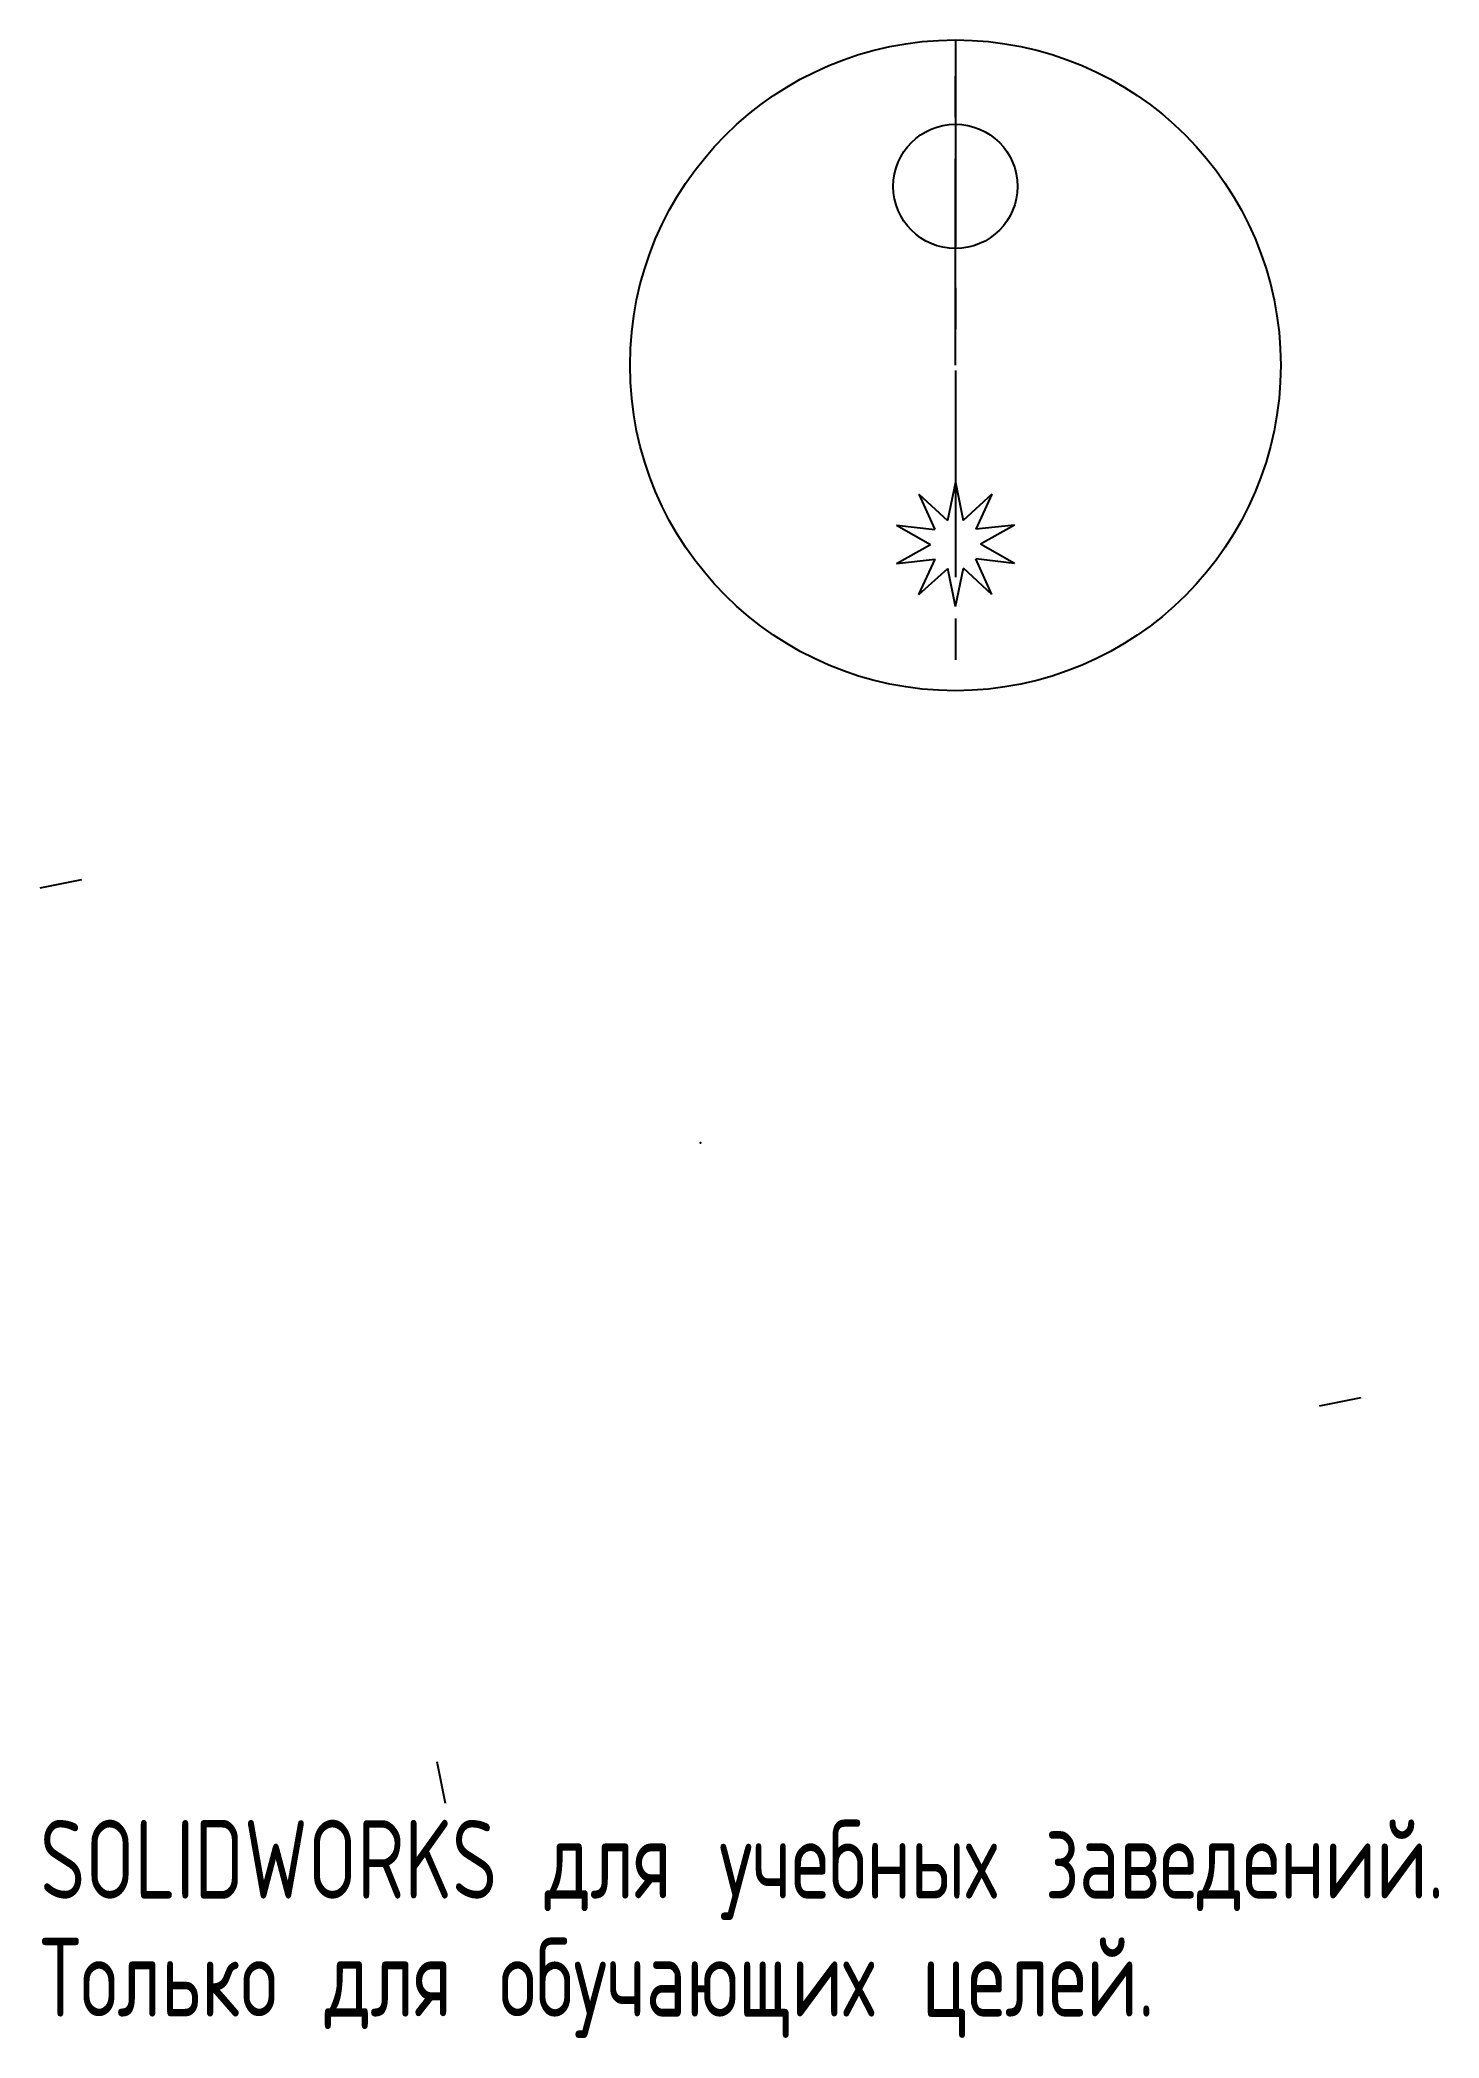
# Model space of a CAD drawing. Extents: x -41 to 45, y -55 to 68.
import ezdxf

# ---------------------------------------------------------------- set-up
doc = ezdxf.new("R2010")
doc.units = 0
doc.header["$PDSIZE"] = -1
doc.linetypes.add('CENTERX2', pattern=[20.32, 12.7, -2.54, 2.54, -2.54])
doc.layers.get('0').update_dxf_attribs({"linetype": 'CONTINUOUS'})
doc.styles.add('SLDTEXTSTYLE0', font='TXT', dxfattribs={"width": 0.7, "bigfont": 'bigfont'})

msp = doc.modelspace()

# ---------------------------------------------------------------- linework, layer by layer
at = {"color": 7, "linetype": 'CENTERX2'}
for p, q in [((15.67, 47.79), (15.67, 67.79)), ((15.67, 67.79), (15.67, 27.79))]:
    msp.add_line(p, q, dxfattribs=at)
at = {"color": 7, "linetype": 'CONTINUOUS'}
for p, q in [((15.67, 40.6), (15.18, 38.26)), ((15.67, 40.6), (16.14, 38.26)), ((13.43, 39.88), (15.18, 38.26)), ((13.43, 39.88), (14.41, 37.69)), ((17.92, 39.88), (16.14, 38.26)), ((17.92, 39.88), (16.92, 37.71)), ((12.04, 37.97), (14.41, 37.69)), ((12.04, 37.97), (14.13, 36.78)), ((19.3, 37.97), (16.92, 37.71)), ((19.3, 37.97), (17.22, 36.8)), ((12.04, 35.61), (14.13, 36.78)), ((12.04, 35.61), (14.43, 35.87)), ((13.43, 33.7), (14.43, 35.87)), ((19.3, 35.61), (16.93, 35.89)), ((17.92, 33.7), (16.93, 35.89)), ((19.3, 35.61), (17.22, 36.8)), ((13.43, 33.7), (15.21, 35.31)), ((15.67, 32.97), (15.21, 35.31)), ((15.67, 32.97), (16.16, 35.32)), ((17.92, 33.7), (16.16, 35.32)), ((-40.6, 15.67), (-38.04, 16.18)), ((40.6, -15.67), (38.04, -16.18)), ((-15.67, -40.6), (-16.18, -38.04))]:
    msp.add_line(p, q, dxfattribs=at)
for centre, radius in [((15.67, 47.79), 20), ((15.67, 58.79), 3.82)]:
    msp.add_circle(centre, radius, dxfattribs=at)
msp.add_point((0, 0), dxfattribs=at)

# ---------------------------------------------------------------- texts
at = {"color": 7, "linetype": 'CONTINUOUS', "char_height": 4.8336, "attachment_point": 1, "style": 'SLDTEXTSTYLE0'}
for s, insert in [('SOLIDWORKS для учебных заведений.', (-40.6, -41.62)), ('Только для обучающих целей.', (-40.6, -48.87))]:
    msp.add_mtext(s, dxfattribs=dict(at, insert=insert))

doc.saveas('drawing.dxf')
